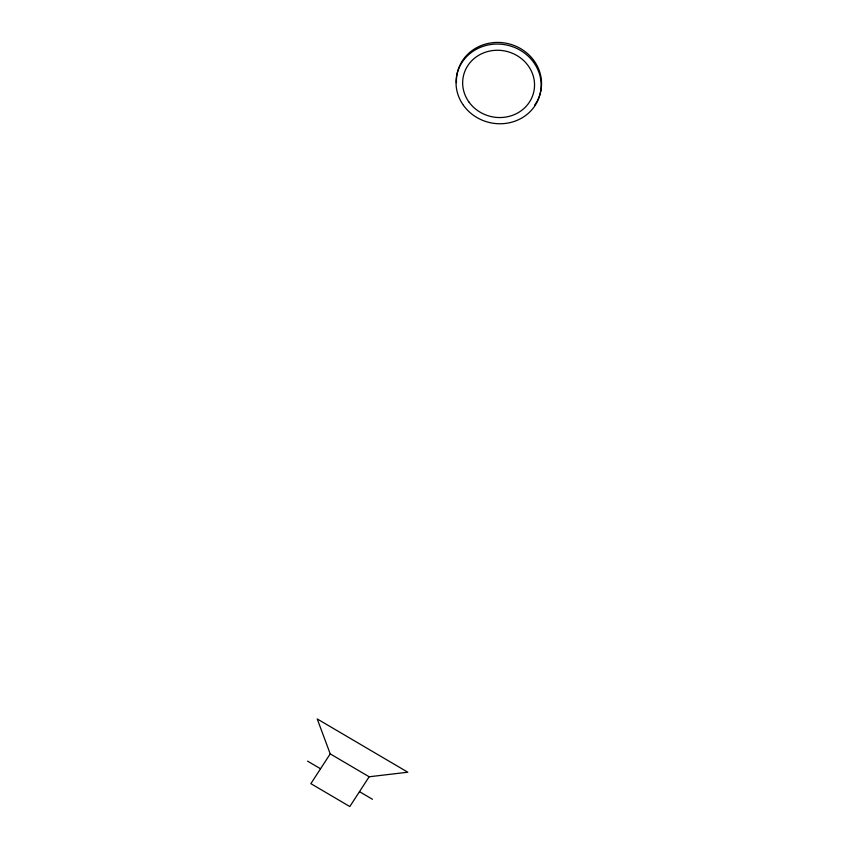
<?xml version="1.0" encoding="UTF-8"?>
<svg xmlns="http://www.w3.org/2000/svg" width="849" height="849" viewBox="0 0 849 849"><rect width="100%" height="100%" fill="white"/><g stroke="black" fill="none" stroke-linecap="round" stroke-linejoin="round"><path stroke-width="1.27" d="M330.219 753.88L310.872 783.648L349.809 806.55L369.156 776.771L407.807 772.219L317.229 718.954L330.219 753.88L369.156 776.771M307.571 761.129L320.551 768.769M359.488 791.661L372.467 799.291M536.727 101.827A42.726 39.701 13 0 1 534.615 105.138M456.444 82.693A42.726 39.701 13 0 1 507.543 43.511A42.726 39.701 13 0 1 537.353 100.681M463.437 105.308A42.726 39.701 13 0 0 536.971 102.326A42.726 39.701 13 0 0 495.392 44.084A42.726 39.701 13 0 0 463.437 105.308M468.913 101.976A36.072 33.514 13 0 0 530.996 99.45A36.072 33.514 13 0 0 495.89 50.293A36.072 33.514 13 0 0 468.913 101.976"/></g></svg>
